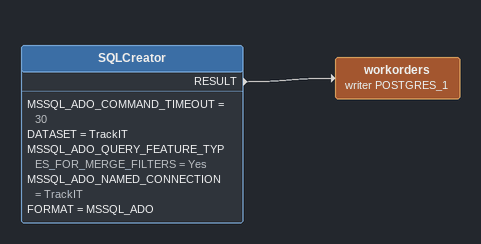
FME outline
SQLCreator
    MSSQL_ADO_COMMAND_TIMEOUT = 30
    DATASET = TrackIT
    MSSQL_ADO_QUERY_FEATURE_TYPES_FOR_MERGE_FILTERS = Yes
    MSSQL_ADO_NAMED_CONNECTION = TrackIT
    FORMAT = MSSQL_ADO
    RESULT -> workorders (writer POSTGRES_1)
workorders (writer POSTGRES_1)
